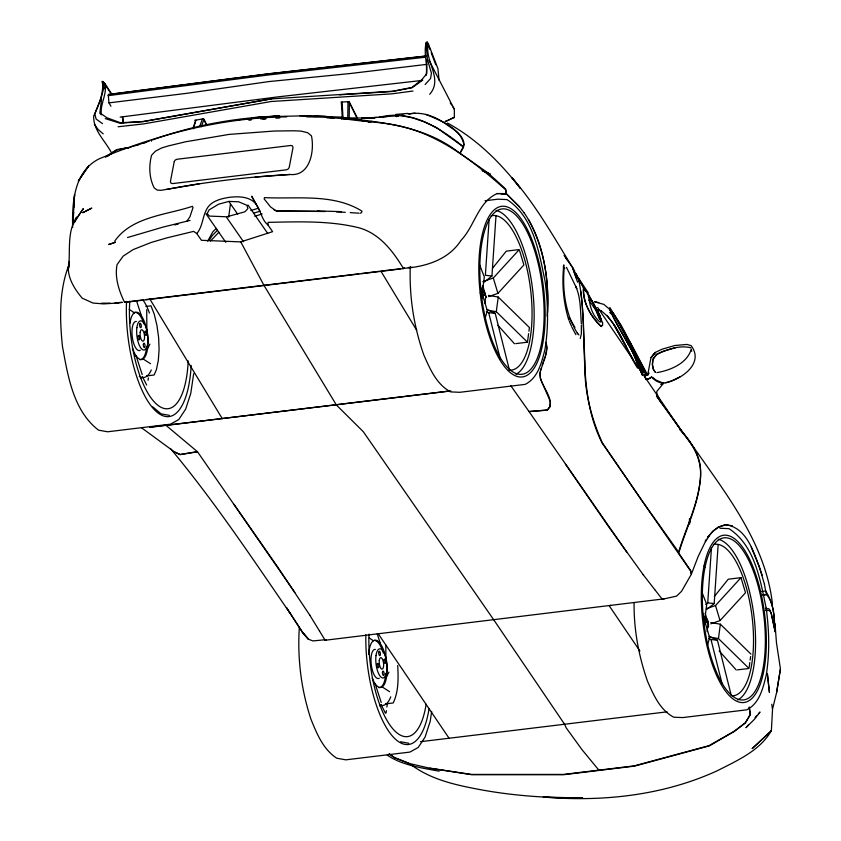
<?xml version="1.0" encoding="UTF-8"?>
<svg xmlns="http://www.w3.org/2000/svg" width="841" height="841" viewBox="0 0 841 841"><rect width="100%" height="100%" fill="white"/><g stroke="black" fill="none" stroke-linecap="round" stroke-linejoin="round"><path stroke-width="1.26" d="M410.261 266.544C409.21 296.631 413.856 326.865 423.927 355.238C430.045 369.104 436.574 384.421 450.66 391.906L459.806 392.295L525.173 384.379C538.166 377.872 541.551 362.597 544.894 349.719C548.731 327.012 548.048 303.885 545.063 281.125C538.944 252.268 533.667 216.946 507.007 199.59L497.861 199.191L485.036 200.747M426.797 59.995L426.755 73.63L425.588 75.564L426.24 74.281C427.733 63.706 423.359 52.846 426.24 42.523L427.102 42.05L428.29 43.648L437.919 68.552L439.065 80.242M634.082 603.207C633.809 629.751 638.761 656.232 647.507 681.242C653.499 694.845 659.901 709.857 673.715 717.194L682.682 717.583L746.766 709.815C759.507 703.444 762.829 688.464 766.098 675.838C769.862 653.573 769.2 630.897 766.267 608.579C760.275 580.301 755.092 545.672 728.958 528.653L719.991 528.264M349.194 117.919L349.362 102.329L347.985 101.698L347.775 118.749M602.587 325.446L602.64 322.408M547.575 312.558C548.994 278.276 543.822 241.893 524.227 212.952M299.291 627.975C297.357 658.776 301.246 689.872 310.939 719.171C316.794 733.678 323.133 749.278 336.736 758.214L345.819 759.843L409.903 752.085L418.187 747.502L425.115 737.021L430.203 721.347L431.664 711.454M72.662 227.469C72.021 202.786 73.787 171.743 98.902 158.938C158.413 134.308 221.929 117.54 286.644 116.888M72.873 224.442L74.576 194.523L73.892 207.338M428.29 43.648C424.158 61.13 443.543 78.518 429.688 94.308M73.009 224.011L73.619 212.468M774.603 631.675L774.74 629.131M774.887 626.577L775.024 624.033L776.474 642.839L780.437 668.91L776.579 692.648L772.627 708.763M425.809 49.829L426.24 42.523M656.548 396.437L656.842 391.401L663.496 383.275L661.1 384.253M403.512 268.626L124.605 302.413C119.002 291.039 114.513 277.309 117.067 264.631L123.133 256.148L133.099 249.619L151.191 242.46L166.791 237.898L193.64 231.37L196.794 233.577L201.441 240.295L240.768 241.893L272.6 231.674L267.943 224.957L268.111 222.35C298.229 221.803 328.894 220.437 358.392 227.648C379.28 233.125 392.905 251.007 403.512 268.626L404.405 267.816M444.973 121.735L454.308 117.488L454.371 109.298L428.942 60.11M489.147 219.165L485.373 275.28L491.943 276.016L495.98 215.979M705.704 604.469L707.744 602.86L711.444 547.922M707.029 609.22L714.188 603.586L718.14 544.716M540.09 372.111L540.332 378.366L550.371 401.567L550.056 406.739L547.333 410.145L529.073 411.617L510.76 385.683M101.551 99.385L99.827 113.23L101.393 114.839C99.785 104.305 107.28 94.203 105.051 83.774L102.287 81.398C104.231 93.572 98.218 105.03 93.687 116.111C93.088 130.481 105.735 141.267 111.737 153.304M547.134 316.1C549.688 283.081 544.6 248.705 528.463 219.459M775.129 628.469L774.834 630.014L770.945 612.469L769.568 609.368L768.285 608.632L765.762 608.947M148.058 380.248L148.373 377.861M228.668 217.157L230.402 204.195M386.082 713.031L386.397 710.645M386.881 707.05L387.354 703.465M480.19 292.931L482.377 291.638L484.332 276.994L479.633 264.862M484.868 303.485L485.846 296.158M528.611 333.656L527.475 342.203L496.295 311.696L498.24 297.052L488.453 295.359M528.936 331.217L529.431 327.559L498.24 297.052M707.092 631.696L708.364 622.13M737.557 669.857L749.026 668.469L718.456 638.561L720.369 624.201L710.771 622.54M749.184 667.27L749.825 662.487M750.14 660.09L750.624 656.506M348.931 119.401L341.562 118.875L342.602 117.193L315.112 116.026M193.682 373.656L190.76 393.441L185.661 409.115L178.744 419.596L170.46 424.179L107.627 431.79L98.544 430.161C73.156 410.66 67.879 375.864 62.434 346.282C59.648 318.991 58.902 290.408 69.12 264.452M776.579 692.648L780.437 668.91M110.938 106.239L108.952 102.875L108.279 94.455L267.858 73.85L425.746 55.99M340.826 118.476L326.497 117.256L306.566 116.836M463.812 144.379L463.402 146.786L459.827 153.199L487.833 172.826L501.215 184.894L505.578 189.099L506.082 193.619L519.381 206.707L524.321 213.088M69.351 261.372C65.356 274.87 73.882 288.305 82.239 298.208L93.025 303.054L103.643 303.895L118.234 302.97M69.404 263.916L68.184 270.108C70.991 252.51 66.239 232.778 76.636 217.094L75.028 221.845M540.364 370.997L540.921 368.768M563.302 266.996L563.848 264.894C561.662 283.165 563.365 302.266 568.726 319.864M545.431 355.543L546.871 348.248L546.156 342.623M481.63 299.049L482.702 295.317L487.307 310.697L484.826 319.422M704.085 626.167L705.126 622.498L709.646 637.573L707.554 644.91M192.967 128.347L195.869 120.126L193.388 128.757M564.29 267.28C562.103 289.64 565.331 314.397 577.746 333.751L577.241 333.246L578.934 334.928M542.235 365.11L543.433 361.493M690.997 350.15C686.288 363.88 669.972 370.397 656.926 372.626M580.258 338.46L581.373 333.698L581.362 325.173M543.833 360.284L545.147 356.584M199.769 126.245L202.429 118.959L203.942 119.443L206.676 125.277M201.272 126.707L203.942 119.443M207.685 241.22L212.731 231.958L216.221 228.363M147.564 348.563L149.908 344.148M386.608 676.521L388.952 672.106M341.562 118.875L342.602 117.193M709.625 535.139L704.674 543.076L698.177 556.448L691.428 574.025L690.682 570.608L678.761 553.042C687.002 525.236 701.751 498.377 700.521 468.574C699.586 454.56 691.06 443.133 682.598 432.579M209.073 240.589L212.247 235.627L217.472 230.234M210.513 241.062L218.902 232.2M648.621 373.803L647.654 375.307L650.934 357.698L655.255 352.484L662.151 349.173L674.839 345.514L686.939 344.421L691.113 345.64C704.569 363.375 681.368 379.606 665.431 382.676M705.136 541.226L706.408 539.249M601.778 325.393L601.084 326.476C590.781 316.805 582.855 302.981 583.328 288.421L586.156 291.659M602.103 325.499L601.41 326.581C591.255 316.889 582.834 302.97 583.665 288.526L586.492 291.774L599.412 314.534M492.71 268.037L506.282 251.154L519.275 249.577L493.31 277.993L482.787 281.661M714.366 596.469L728.243 579.207L740.984 577.662L745.504 592.737L720.043 620.595L710.876 623.791M707.544 537.357L712.832 531.186L718.161 527.097L725.426 524.668C748.763 527.749 755.029 556.721 762.24 575.318M196.794 233.577C202.324 227.27 202.397 217.966 206.045 210.565C209.914 201.146 220.878 198.592 229.95 197.246C239.128 196.279 250.134 196.479 256.326 204.468C260.91 210.849 261.677 220.016 267.943 224.957M707.67 537.283L712.926 531.323L718.487 527.212L725.52 524.805L732.427 525.793M748.437 724.931L745.956 727.696L754.345 719.402L760.022 712.012L758.372 713.851M755.06 717.541L756.711 715.702M425.125 84.521L430.518 78.56L431.444 73.199L427.459 59.648L426.587 49.693L427.102 42.05L429.835 49.22M488.568 296.631L497.914 293.372L523.89 264.957L519.633 250.765M706.356 608.705L715.523 605.52L740.984 577.662M107.007 156.121L116.594 149.645L131.112 147.312M107.354 156.437L117.015 149.898L128.252 147.827M426.24 74.281L421.982 79.548L411.995 87.453L393.041 91.196L271.527 98.87L142.907 121.703L119.643 123.133L105.241 118.592M649.105 373.047L647.475 374.56L644.616 375.16L645.909 379.501L648.432 379.091L651.533 377.146C661.352 386.913 668.343 382.771 679.959 376.842M663.496 383.275L655.507 379.827L652.795 377.399M186.755 221.414L189.95 216.736L193.01 207.559L192.368 206.339C166.045 215.117 132.016 216.547 114.786 241.031L115.396 242.471M484.427 281.935L491.943 276.016M422.75 80.137L412.048 87.716L392.526 91.469L339.564 94.833M113.64 151.832L105.398 157.025L109.183 154.681M449.914 119.411L451.691 118.36M651.807 376.905L648.464 378.87L645.941 379.291L644.637 374.949L645.31 374.991M519.475 206.844L506.314 193.588L497.105 193.577C477.93 202.239 474.692 226.124 461.026 240.337C448.39 260.037 425.189 266.881 403.039 268.405M124.605 302.413L126.444 301.488M661.079 384.474L663.465 383.485M360.095 213.246L361.577 212.647L361.903 211.102C333.057 193.167 296.841 199.264 264.463 197.614L264.158 198.939L270.592 206.97L276.416 211.038L325.246 211.501M326.224 639.633L312.926 640.926L308.479 639.255L303.832 634.261L286.413 607.549L302.035 631.654L308.479 639.255L302.035 631.654M319.475 630.981L325.131 640.253L326.319 639.77M445.457 121.283L449.031 119.937M152.568 139.932C193.209 125.193 236.332 117.488 279.517 116.016L258.944 117.341M610.682 605.32L609.252 605.825L639.917 651.05M137.125 145.104L149.288 141.078M114.765 242.418L108.605 244.521L114.26 242.807M663.948 598.718L662.288 599.255L676.563 596.143L681.546 591.318L691.281 574.319L690.629 571.039L602.209 443.133C578.135 395.817 587.333 341.656 580.689 290.797M325.131 640.253L664.043 598.855M254.781 216.274L262.161 213.929M250.849 210.544L258.208 208.263M254.035 213.067L260.174 211.175M127.506 237.54L162.734 227.186L190.087 220.395M132.689 146.429L138.176 144.799M690.808 347.711C679.286 345.01 666.913 349.425 656.579 354.576L653.005 359.359L652.521 364.847L653.341 369.241L654.929 371.89M675.565 347.69L662.876 351.349L656.369 354.387L652.774 359.38L652.311 364.658L653.341 369.241L655.486 372.552M142.507 143.348L146.366 142.287M228.826 201.419L218.576 204.226L209.104 209.882L207.201 213.53L209.398 216.095L226.776 216.789L244.92 211.795L247.885 208.6L246.907 205.299L238.665 201.787L228.826 201.419L237.604 214.066M174.686 224.925L178.439 223.906M396.143 116.363L398.539 115.837M396.111 116.584L398.508 116.047M400.905 115.522L403.302 114.986M452.574 117.835L454.308 117.488M166.592 189.414C207.306 181.677 248.558 176.873 289.914 174.476C310.129 176.621 314.671 150.77 311.454 135.843L307.68 132.731L301.036 131.101L293.972 130.786L274.608 131.017L229.162 134.392L185.441 141.814L167.801 146.071L161.577 147.995L155.417 151.18L151.601 155.207C148.731 165.74 149.141 178.197 154.271 188.006L157.256 190.098L160.978 190.329L199.222 183.832M271.916 98.733L143.075 121.482L120.494 122.775L106.849 117.729L101.036 113.672M194.723 120.326L203.596 118.749L206.487 124.51M114.87 303.002L121.934 302.276M374.655 118.15L341.393 117.814C382.666 122.229 426.313 126.182 460.016 153.472L463.591 147.059L436.984 127.895L424.379 121.871L412.752 117.908L400.673 115.532L366.539 118.097M379.344 117.277C410.85 108.909 439.99 127.895 463.402 146.786L464.074 144.137C463.086 133.772 452.469 129.167 445.278 123.543C434.797 116.373 421.94 111.338 409.115 113.977M368.284 122.061L371.711 121.567M380.626 117.319L387.785 116.331M245.782 118.991L248.368 118.644M238.318 119.821L240.726 119.496M244.332 119.012L247.937 118.528M413.005 91.028L391.727 93.856L271.149 101.509L143.475 123.932L118.087 126.76M108.647 94.581L185.462 84.605M186.755 84.436L268.29 73.924L426.177 56.105M108.069 95.674L267.648 75.07L425.546 57.209M120.137 117.12L277.688 96.904L421.835 80.463M122.86 148.531L127.927 147.9M368.316 121.85L371.817 121.419M358.802 273.819L145.956 299.554M361.399 273.504L379.564 271.254M449.294 391.033L165.982 425.346L197.519 451.785L180.205 454.624L174.865 452.195L141.519 427.775M108.952 102.875L187.049 93.288L268.899 81.577L350.15 73.535L426.871 64.358M450.86 390.928L149.856 427.302M501.446 194.239L506.198 193.661L505.819 189.845C474.797 162.471 440.442 135.054 399.149 125.877C380.037 121.546 359.937 121.84 340.889 118.087M118.56 302.876L122.471 302.392M125.078 302.077L143.348 299.869M400.432 268.721L380.868 271.096L416.684 330.261M145.882 306.429L150.97 305.819L154.239 314.177L156.973 325.53L158.634 337.556L159.096 349.457L158.329 360.421L156.394 369.683L154.113 375.012L146.481 375.938M134.959 355.985L136.105 355.848L142.192 374.56M515.775 343.622L527.475 342.203M149.761 427.165L165.887 425.21M761.788 591.475L765.667 591.002L766.55 594.587L762.997 595.018M762.661 594.913L766.456 594.45C773.941 602.892 774.067 616.033 774.855 627.018M765.384 610.577L769.536 610.461L771.365 613.594L774.96 630.718L775.024 624.033M385.42 703.896L393.199 702.96C398.76 691.376 398.361 678.035 397.719 665.504M420.426 741.709L667.092 711.833M408.053 113.966L415.044 113.136M253.057 118.139L258.902 117.509M249.125 119.811L251.627 119.538M395.712 114.418L407.927 113.398M255.191 177.052L289.914 174.476M361.672 118.171L376.715 117.456M408.284 267.564L412.174 267.301M252.216 117.708L279.517 116.016M260.784 118.97L266.019 118.655M248.705 119.885L251.301 119.716M262.96 119.002L265.556 118.833M275.922 118.192L279.811 117.961M341.047 102.097L349.004 101.635L357.572 118.36M262.823 117.288L271.969 116.752M277.194 116.447L300.594 115.9L316.09 116.478M379.238 117.351L383.033 117.183M109.95 303.17L101.488 303.191M364.09 118.013L374.56 118.013M497.105 193.577L506.198 193.661M318.97 211.27L276.647 211.007L274.008 209.882M299.585 115.701L325.351 116.321M317.562 210.954L341.425 211.627M336.537 211.921L345.273 212.31M326.75 117.845L334.424 118.192M350.213 212.626L358.855 213.172M330.166 117.151L332.668 117.33M563.481 268.1L564.921 268.237M486.35 311.559L488.684 312.673L495.244 313.399L509.394 369.945M707.744 602.86L714.188 603.586M708.711 638.424L710.992 639.507L717.426 640.232L731.292 695.633M353.209 119.012L355.68 119.39M359.391 119.958L364.006 120.841M352.652 118.949L356.395 119.569M594.671 301.877L603.796 304.358L609.651 309.299C619.523 330.965 633.494 350.855 643.502 372.595M429.762 768.117L471.454 774.424L563.554 774.424L634.23 765.867L709.089 745.631L734.288 731.228L745.252 722.84L750.267 714.503L749.131 707.165M343.485 117.477L348.395 118.318M487.727 310.213L496.295 311.696M708.847 636.9L718.456 638.561M169.325 415.338L161.125 413.867L152.768 406.876M400.568 741.773L408.768 743.244M439.139 771.165C421.404 767.854 402.503 765.415 387.207 755.134M482.419 170.544L490.198 174.034M482.145 170.67L490.051 174.203M594.703 301.667L598.781 302.571M361.388 120.4L363.764 120.957M425.777 114.376C439.696 120.221 459.175 127.338 463.591 143.254M409.525 763.66L394.618 757.741L389.278 753.988M175.096 452.164L180.111 454.487L197.425 451.649L294.865 592.527M487.097 309.53L495.244 313.399M709.436 636.437L717.426 640.232M447.507 123.059C476.511 138.754 500.437 162.67 520.505 188.521L511.938 177.609C536.663 206.066 554.997 239.138 574.687 271.002M129.157 309.404L134.434 312.799M143.107 358.97L150.497 363.711M369.252 638.035L373.478 640.747M382.15 686.918L389.541 691.67M389.12 753.893L394.524 757.604L409.43 763.523L429.856 768.253L471.643 774.698L563.743 774.698L634.419 766.14L709.278 745.904L734.382 731.365L745.347 722.976L750.361 714.64L749.331 707.239M411.049 764.69C430.865 779.575 455.454 784.979 479.328 789.468C513.399 795.88 548.08 798.088 582.708 798.035L543.233 797.047C602.251 802.083 663.192 795.575 717.426 770.682C737.179 760.569 759.822 750.75 771.365 730.734L772.532 709.646L771.765 704.243M102.518 123.606L96.116 119.065L94.854 113.977L100.752 99.227L103.58 88.82L102.287 81.398M600.968 310.686C619.523 324.668 625.431 349.183 637.552 368.127M103.222 133.856L98.019 129.461L94.371 124.132M610.188 312.631L611.88 314.166M609.956 312.652L611.638 314.187M599.086 770.419L582.119 749.815L566.14 727.791L564.574 724.248L493.751 619.817L363.291 431.696L336.379 404.984L264.063 285.52L240.768 241.893M720.369 624.201L750.939 654.109M679.633 429.478C693.92 443.312 703.591 462.76 699.87 483.018C696.737 507.165 685.489 529 678.655 552.127L641.42 499.943L602.261 442.702C590.992 417.315 583.927 390.256 584.958 362.208C583.328 335.307 584.169 308.027 579.05 281.472M588.889 300.09L595.638 309.866L599.749 319.38L597.173 312.116M497.872 325.257L514.482 343.78M719.15 650.892L736.285 670.014M170.797 448.936C214.455 501.373 252.279 558.266 290.87 614.435M642.146 369.588L646.834 375.549M655.297 590.298L662.382 599.391M643.186 574.687L655.391 590.435M606.96 315.291L613.972 324.794L633.336 359.853M643.281 574.823L608.558 526.603L565.467 464.095M694.151 447.98L657.252 397.036L682.314 432.169L597.646 307.501M609.778 307.438C623.118 328.82 634.797 351.412 646.34 373.867M694.34 448.253C727.539 495.801 765.657 544.253 772.437 603.827M626.892 552.306L528.978 411.48L547.239 410.009L549.825 406.771C553.094 393.262 535.496 382.413 541.247 368.873C543.643 360.358 548.963 351.233 545.862 342.308M565.772 257.872L572.553 267.554L576.096 277.73M564.059 255.454L567.738 260.71M233.903 504.264L277.477 566.708L309.824 615.223M247.979 204.994L267.722 233.451M226.692 217.472L243.501 241.714M206.056 213.856L225.798 242.313M378.25 633.809L449.073 738.24M574.298 271.349L576.852 275.154L579.144 281.609M575.717 273.462L584.264 288.968L576.316 274.881M578.881 278.581L588.385 293.025M105.051 83.774L112.063 94.591M111.054 93.74L103.275 81.651L104.41 88.757M450.219 102.812L451.606 104.978M452.984 107.133L454.371 109.298M587.449 293.74L594.555 305.199M309.73 615.086L319.569 631.118M590.697 300.321L588.29 296.368M149.866 299.081L222.192 418.534M568.926 317.362L574.95 327.37M765.573 590.866C772.585 601.483 774.761 614.655 774.298 627.176M256.326 204.468L251.659 196.195L259.554 210.597M642.945 371.764C633.378 350.182 618.965 330.818 609.651 309.299M625.357 338.692L632.022 350.571M613.877 324.658L625.914 346.114M622.687 329.462L625.778 335.023L622.687 329.504M629.478 341.698L630.718 343.916M629.457 341.866L630.687 344.116M566.498 267.396L576.737 288.516L575.696 286.308C580.942 297.903 580.364 311.296 581.341 323.774M571.912 327.223L575.875 334.686M642.146 365.667L643.344 367.938M645.657 372.962L612.637 312.326L621.068 325.099L647.465 374.718M593.714 305.704L595.88 309.856M633.725 349.551L637.846 357.509M640.947 367.948L625.452 338.828L631.402 348.91L642.503 375.202M642.114 370.271L643.291 372.595M595.102 306.292L600.138 317.015M142.539 376.852L146.67 385.062M381.236 704.853L385.336 713.063M656.674 393.535L661.205 402.913M656.579 395.407L657.736 397.761M349.362 102.329L356.941 118.003M656.548 394.997L657.683 397.351M751.192 547.144L759.328 566.634L764.511 584.484M631.276 348.983L642.398 375.317M569.189 320.915L571.46 326.171M599.791 315.386L600.537 317.236M701.657 591.454L706.724 604.532L704.811 618.892L702.508 612.942M479.559 284.353L482.377 291.638M431.212 52.804L435.775 64.757M572.553 267.554L577.546 282.134M377.231 633.883L380.479 643.87M375.149 683.796L381.236 702.519M136.568 300.941L141.435 315.922M715.523 605.52L720.043 620.595M705.2 613.278L708.585 624.59M493.31 277.993L497.914 293.372M482.681 285.614L486.224 297.441M600.905 318.161L602.156 322.46M600.569 318.045L601.515 321.273M766.109 607.938L766.782 610.429M691.123 348.889L691.754 351.244M710.992 639.507L722.02 683.586M488.684 312.673L500.321 359.16M764.416 584.348L765.667 591.002M122.387 116.731L122.965 121.535M122.733 117.004L123.438 123.07M343.044 118.444L342.098 102.045L341.393 102.791L342.276 117.898M151.443 140.352L151.464 141.183M689.431 518.96L689.473 524.069M385.809 645.068L385.914 658.682M146.712 309.688L146.87 330.734A23.8 8.799 83.1 0 1 144.316 357.877A23.8 8.799 83.1 0 1 132.405 347.901M689.935 519.044L689.935 522.881M496.085 210.408A83.259 30.77 83.1 0 1 532.563 289.167A83.259 30.77 83.1 0 1 515.911 374.308M491.07 215.874A77.845 28.773 83.1 0 1 530.66 290.113A77.845 28.773 83.1 0 1 509.204 370.156M481.546 291.512A5.919 2.187 83.1 0 1 482.629 297.251M718.246 539.249A81.63 30.171 83.1 0 1 754.02 616.474A81.63 30.171 83.1 0 1 737.694 699.943M713.326 544.611A76.321 28.205 83.1 0 1 751.949 615.738A76.321 28.205 83.1 0 1 732.364 695.896M708.027 620.742A14.686 5.424 83.1 0 1 708.479 627.039M703.991 618.766A5.803 2.145 83.1 0 1 705 622.918M426.145 704.201A76.321 28.205 83.1 0 1 392.116 727.959A76.321 28.205 83.1 0 1 368.978 634.103M429.089 708.437A84.258 31.149 83.1 0 1 392.232 735.854A84.258 31.149 83.1 0 1 365.824 634.787M390.76 696.842A41.913 15.495 83.1 0 1 379.407 704.853M379.323 678.214A14.686 5.424 83.1 0 1 371.344 665.263A14.686 5.424 83.1 0 1 375.359 649.399M374.55 640.348A23.8 8.799 83.1 0 1 383.349 653.026M385.746 673.378A23.8 8.799 83.1 0 1 378.734 687.602M368.705 654.435A23.8 8.799 83.1 0 1 380.626 644.09A23.8 8.799 83.1 0 1 385.935 680.096A23.8 8.799 83.1 0 1 372.174 677.93M381.583 705.336A41.913 15.495 83.1 0 1 379.596 705.82M188.195 360.915A76.321 28.205 83.1 0 1 155.007 402.681A76.321 28.205 83.1 0 1 129.787 301.32M191.159 365.436A84.258 31.149 83.1 0 1 155.049 410.376A84.258 31.149 83.1 0 1 126.549 301.709M151.285 369.966A41.913 15.495 83.1 0 1 139.301 376.348M143.464 300.731A41.913 15.495 83.1 0 1 149.435 313.083M140.3 350.255A14.686 5.424 83.1 0 1 132.321 337.315A14.686 5.424 83.1 0 1 136.337 321.441M133.288 312.936A23.8 8.799 83.1 0 1 144 323.995M146.649 346.555A23.8 8.799 83.1 0 1 139.722 359.654M129.977 323.196A23.8 8.799 83.1 0 1 137.63 312.484A23.8 8.799 83.1 0 1 146.639 329.535M142.602 377.378A41.913 15.495 83.1 0 1 140.615 377.861M174.255 161.546L170.408 181.561L171.007 183.212L172.573 183.601L286.413 169.808L288.2 169.02L289.167 167.517L293.025 147.501L292.416 145.85L290.849 145.472L177.009 159.264L175.222 160.053L174.255 161.546M588.816 295.138C589.362 304.799 591.801 315.186 599.696 321.725L600.684 321.966L601.126 321.167L599.854 315.165L588.816 295.138M84.804 171.343L78.297 181.151L88.62 166.024L84.804 171.343M77.467 217.251L72.62 224.505L83.301 208.652L77.467 217.251M655.15 352.474L651.186 357.583L655.255 352.484M771.365 730.734L752.253 748.532L771.365 730.734M91.059 208.452L82.702 212.689L91.795 208.116L91.059 208.452M601.063 310.823L598.655 309.951L601.063 310.823M621.457 327.233L620.216 325.015L621.457 327.254M769.41 692.29L767.339 673.483L769.41 692.29M482.534 239.296A83.259 30.77 83.1 0 0 515.544 373.299A83.259 30.77 83.1 0 0 537.883 262.287A83.259 30.77 83.1 0 0 482.534 239.296M481.588 237.614A85.95 31.769 83.1 0 0 515.659 375.927A85.95 31.769 83.1 0 0 538.713 261.341A85.95 31.769 83.1 0 0 481.588 237.614M483.06 292.027A2.26 0.841 83.1 0 0 484.09 295.475A2.26 0.841 83.1 0 0 484.532 292.184A2.26 0.841 83.1 0 0 483.06 292.027M704.968 567.58A81.63 30.171 83.1 0 0 737.326 698.955A81.63 30.171 83.1 0 0 759.223 590.119A81.63 30.171 83.1 0 0 704.968 567.58M704.033 565.93A84.258 31.149 83.1 0 0 737.441 701.531A84.258 31.149 83.1 0 0 760.043 589.194A84.258 31.149 83.1 0 0 704.033 565.93M705.483 619.27A2.218 0.82 83.1 0 0 706.493 622.655A2.218 0.82 83.1 0 0 706.924 619.428A2.218 0.82 83.1 0 0 705.483 619.27M377.125 664.432A2.218 0.82 83.1 0 0 378.145 667.817A2.218 0.82 83.1 0 0 378.576 664.59A2.218 0.82 83.1 0 0 377.125 664.432M376.011 655.57A14.686 5.424 83.1 0 0 382.729 677.972A14.686 5.424 83.1 0 0 385.567 656.642A14.686 5.424 83.1 0 0 376.011 655.57M384.106 659.996A2.218 0.82 83.1 0 0 385.115 663.381A2.218 0.82 83.1 0 0 385.546 660.164A2.218 0.82 83.1 0 0 384.106 659.996M382.476 672.148A2.218 0.82 83.1 0 0 383.496 675.533A2.218 0.82 83.1 0 0 383.927 672.306A2.218 0.82 83.1 0 0 382.476 672.148M378.744 652.28A2.218 0.82 83.1 0 0 379.764 655.665A2.218 0.82 83.1 0 0 380.195 652.437A2.218 0.82 83.1 0 0 378.744 652.28M379.291 660.301A5.803 2.145 83.1 0 0 381.94 669.163A5.803 2.145 83.1 0 0 383.065 660.721A5.803 2.145 83.1 0 0 379.291 660.301M138.008 336.484A2.218 0.82 83.1 0 0 139.028 339.869A2.218 0.82 83.1 0 0 139.459 336.642A2.218 0.82 83.1 0 0 138.008 336.484M136.894 327.633A14.686 5.424 83.1 0 0 143.611 350.024A14.686 5.424 83.1 0 0 146.46 328.694A14.686 5.424 83.1 0 0 136.894 327.633M144.988 332.058A2.218 0.82 83.1 0 0 146.008 335.443A2.218 0.82 83.1 0 0 146.429 332.216A2.218 0.82 83.1 0 0 144.988 332.058M143.369 344.211A2.218 0.82 83.1 0 0 144.379 347.596A2.218 0.82 83.1 0 0 144.81 344.368A2.218 0.82 83.1 0 0 143.369 344.211M139.638 324.332A2.218 0.82 83.1 0 0 140.647 327.717A2.218 0.82 83.1 0 0 141.078 324.5A2.218 0.82 83.1 0 0 139.638 324.332M140.174 332.353A5.803 2.145 83.1 0 0 142.833 341.215A5.803 2.145 83.1 0 0 143.958 332.784A5.803 2.145 83.1 0 0 140.174 332.353"/></g></svg>
